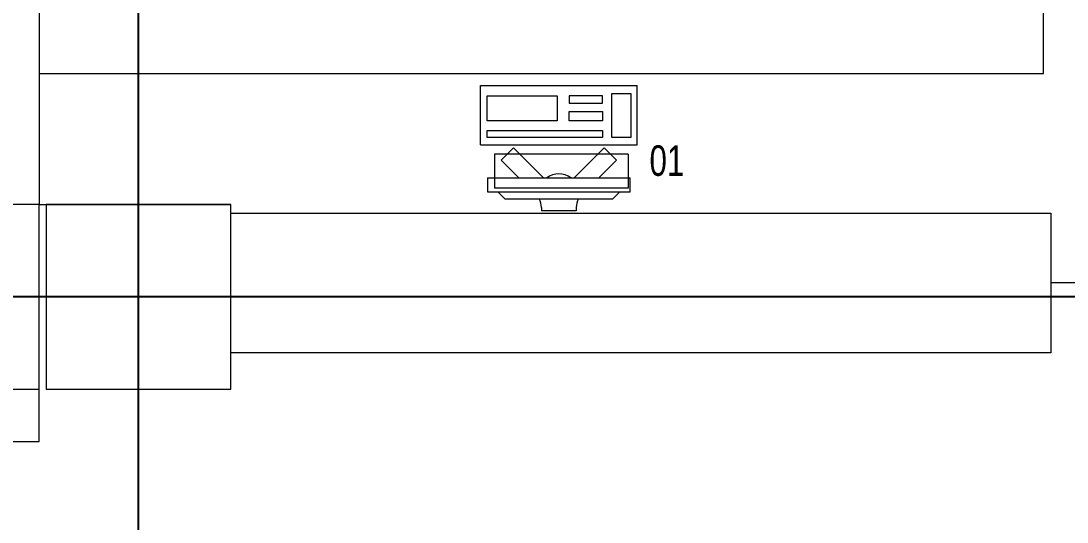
# Model space of a CAD drawing. Header units: metres. Extents: x -18745 to 220762, y -1579758 to -1356048.
# Drawn here: x 115226 to 118226, y -1404933 to -1403497 of the extents above; entities that cross this region are included whole.
import ezdxf

# ---------------------------------------------------------------- set-up
doc = ezdxf.new("R2010")
doc.units = ezdxf.units.M
doc.layers.get('0').update_dxf_attribs({"lineweight": 0})
doc.layers.add('A-100 - Copy$0$axes', color=8, linetype='Continuous')
for name, color, linetype, lineweight in [('A-100 - Copy$0$Medical Equipment and Furniture', 8, 'Continuous', 0), ('A-100 - Copy$0$Structure', 8, 'Continuous', 9), ('A-100 - Copy$0$Walls', 8, 'Continuous', 0)]:
    doc.layers.add(name, color=color, linetype=linetype, lineweight=lineweight)
doc.styles.add('A-100 - Copy$0$X3G_ENTITY_257CFD', font='swisscl.ttf', dxfattribs={"height": 200})

# ---------------------------------------------------------------- blocks, each defined once
blk = doc.blocks.new('A-100 - Copy$0$ITCWLS1-P')
for p, q in [((-0.2651, 0.43, 0), (-0.3051, 0.43, 0)), ((-0.3051, 0.43, 0), (-0.3051, 0.02, 0)), ((-0.2651, 0.43, 0), (-0.2651, 0.02, 0)), ((-0.17, 0.45), (-0.17, 0)), ((-0.17, 0.45), (0, 0.45)), ((-0.1496, 0.4305), (-0.1291, 0.4305)), ((-0.1291, 0.4305), (-0.1291, 0.4089)), ((0, 0.45), (0, 0)), ((-0.3251, 0.38, 0), (-0.3051, 0.4, 0)), ((-0.197, 0.4094), (-0.295, 0.4094)), ((-0.295, 0.0264), (-0.295, 0.4094)), ((-0.197, 0.0264), (-0.197, 0.4094)), ((-0.3251, 0.38, 0), (-0.3251, 0.07, 0)), ((-0.3503, 0.275), (-0.3596, 0.275)), ((-0.3596, 0.175), (-0.3596, 0.275)), ((-0.3503, 0.175), (-0.3596, 0.175)), ((-0.3251, 0.07, 0), (-0.3051, 0.05, 0)), ((-0.3051, 0.02, 0), (-0.2651, 0.02, 0)), ((-0.197, 0.0264), (-0.295, 0.0264)), ((-0.17, 0), (0, 0))]:
    blk.add_line(p, q)
at = {"extrusion": (2.48281e-10, 3.18408e-10, -1)}
for p, q in [((-0.2651, 0.3395), (-0.2144, 0.3902)), ((-0.1791, 0.3548), (-0.2144, 0.3902)), ((-0.2651, 0.2688), (-0.1791, 0.3548))]:
    blk.add_line(p, q, dxfattribs=at)
at = {"extrusion": (2.48281e-10, -3.18408e-10, -1)}
for p, q in [((-0.2651, 0.1812), (-0.1791, 0.0952)), ((-0.2651, 0.1105), (-0.2144, 0.0598)), ((-0.1791, 0.0952), (-0.2144, 0.0598))]:
    blk.add_line(p, q, dxfattribs=at)
for points in [[(-0.1291, 0.4089), (-0.1291, 0.1), (-0.1496, 0.1), (-0.1496, 0.4305)], [(-0.1496, 0.1), (-0.1496, 0.1), (-0.1496, 0.1), (-0.1496, 0.1), (-0.1496, 0.1), (-0.1496, 0.1), (-0.1496, 0.1), (-0.1496, 0.1), (-0.1496, 0.1)], [(-0.1496, 0.1), (-0.1496, 0.1), (-0.1496, 0.1), (-0.1496, 0.1), (-0.1496, 0.1), (-0.1496, 0.1), (-0.1496, 0.1), (-0.1496, 0.1), (-0.1496, 0.1), (-0.1496, 0.1), (-0.1496, 0.1), (-0.1496, 0.1), (-0.1496, 0.1), (-0.1496, 0.1), (-0.1496, 0.1), (-0.1496, 0.1), (-0.1496, 0.1), (-0.1496, 0.1)], [(-0.1496, 0.1), (-0.1496, 0.1), (-0.1496, 0.1), (-0.1496, 0.1), (-0.1496, 0.1), (-0.1496, 0.1), (-0.1496, 0.1), (-0.1496, 0.1), (-0.1496, 0.1), (-0.1496, 0.1)], [(-0.1496, 0.1), (-0.1496, 0.1), (-0.1496, 0.1), (-0.1496, 0.1), (-0.1496, 0.1), (-0.1496, 0.1), (-0.1496, 0.1)], [(-0.1496, 0.1), (-0.1496, 0.1), (-0.1496, 0.1), (-0.1496, 0.1), (-0.1496, 0.1), (-0.1496, 0.1), (-0.1496, 0.1), (-0.1496, 0.1), (-0.1496, 0.1), (-0.1496, 0.1)], [(-0.1496, 0.1), (-0.1496, 0.1), (-0.1496, 0.1), (-0.1496, 0.1), (-0.1496, 0.1), (-0.1496, 0.1), (-0.1496, 0.1), (-0.1496, 0.1), (-0.1496, 0.1), (-0.1496, 0.1), (-0.1496, 0.1), (-0.1496, 0.1), (-0.1496, 0.1), (-0.1496, 0.1), (-0.1496, 0.1)], [(-0.1496, 0.1), (-0.1496, 0.1), (-0.1496, 0.1), (-0.1496, 0.1), (-0.1496, 0.1), (-0.1496, 0.1), (-0.1496, 0.1), (-0.1496, 0.1), (-0.1496, 0.1), (-0.1496, 0.1)], [(-0.1496, 0.1), (-0.1496, 0.1), (-0.1496, 0.1), (-0.1496, 0.1), (-0.1496, 0.1), (-0.1496, 0.1), (-0.1496, 0.1), (-0.1496, 0.1), (-0.1496, 0.1), (-0.1496, 0.1)], [(-0.1496, 0.1), (-0.1496, 0.1), (-0.1496, 0.1), (-0.1496, 0.1), (-0.1496, 0.1), (-0.1496, 0.1), (-0.1496, 0.1), (-0.1496, 0.1), (-0.1496, 0.1), (-0.1496, 0.1), (-0.1496, 0.1), (-0.1496, 0.1), (-0.1496, 0.1), (-0.1496, 0.1), (-0.1496, 0.1), (-0.1496, 0.1), (-0.1496, 0.1), (-0.1496, 0.1), (-0.1496, 0.1), (-0.1496, 0.1), (-0.1496, 0.1), (-0.1496, 0.1), (-0.1496, 0.1), (-0.1496, 0.1), (-0.1496, 0.1), (-0.1496, 0.1), (-0.1496, 0.1), (-0.1496, 0.1), (-0.1496, 0.1), (-0.1496, 0.1), (-0.1496, 0.1), (-0.1496, 0.1), (-0.1496, 0.1), (-0.1496, 0.1), (-0.1496, 0.1), (-0.1496, 0.1), (-0.1496, 0.1), (-0.1496, 0.1), (-0.1496, 0.1), (-0.1496, 0.1), (-0.1496, 0.1), (-0.1496, 0.1), (-0.1496, 0.1), (-0.1496, 0.1), (-0.1496, 0.1), (-0.1496, 0.1), (-0.1496, 0.1), (-0.1496, 0.1), (-0.1496, 0.1), (-0.1496, 0.1), (-0.1496, 0.1), (-0.1496, 0.1), (-0.1496, 0.1), (-0.1496, 0.1)], [(-0.1496, 0.1), (-0.1496, 0.1), (-0.1496, 0.1), (-0.1496, 0.1), (-0.1496, 0.1), (-0.1496, 0.1), (-0.1496, 0.1), (-0.1496, 0.1), (-0.1496, 0.1), (-0.1496, 0.1), (-0.1496, 0.1), (-0.1496, 0.1), (-0.1496, 0.1), (-0.1496, 0.1), (-0.1496, 0.1), (-0.1496, 0.1), (-0.1496, 0.1), (-0.1496, 0.1), (-0.1496, 0.1), (-0.1496, 0.1), (-0.1496, 0.1), (-0.1496, 0.1), (-0.1496, 0.1), (-0.1496, 0.1), (-0.1496, 0.1), (-0.1496, 0.1), (-0.1496, 0.1), (-0.1496, 0.1), (-0.1496, 0.1), (-0.1496, 0.1), (-0.1496, 0.1), (-0.1496, 0.1), (-0.1496, 0.1), (-0.1496, 0.1), (-0.1496, 0.1), (-0.1496, 0.1), (-0.1496, 0.1), (-0.1496, 0.1), (-0.1496, 0.1), (-0.1496, 0.1), (-0.1496, 0.1), (-0.1496, 0.1), (-0.1496, 0.1), (-0.1496, 0.1), (-0.1496, 0.1), (-0.1496, 0.1), (-0.1496, 0.1), (-0.1496, 0.1), (-0.1496, 0.1), (-0.1496, 0.1), (-0.1496, 0.1), (-0.1496, 0.1), (-0.1496, 0.1), (-0.1496, 0.1), (-0.1496, 0.1), (-0.1496, 0.1), (-0.1496, 0.1), (-0.1496, 0.1), (-0.1496, 0.1), (-0.1496, 0.1), (-0.1496, 0.1), (-0.1496, 0.1), (-0.1496, 0.1), (-0.1496, 0.1), (-0.1496, 0.1), (-0.1496, 0.1), (-0.1496, 0.1), (-0.1496, 0.1), (-0.1496, 0.1), (-0.1496, 0.1), (-0.1496, 0.1), (-0.1496, 0.1), (-0.1496, 0.1), (-0.1496, 0.1), (-0.1496, 0.1), (-0.1496, 0.1), (-0.1496, 0.1), (-0.1496, 0.1), (-0.1496, 0.1), (-0.1496, 0.1), (-0.1496, 0.1), (-0.1496, 0.1), (-0.1496, 0.1), (-0.1496, 0.1), (-0.1496, 0.1), (-0.1496, 0.1), (-0.1496, 0.1), (-0.1496, 0.1), (-0.1496, 0.1)], [(-0.1496, 0.1), (-0.1496, 0.1), (-0.1496, 0.1), (-0.1496, 0.1), (-0.1496, 0.1), (-0.1496, 0.1), (-0.1496, 0.1), (-0.1496, 0.1), (-0.1496, 0.1), (-0.1496, 0.1), (-0.1496, 0.1), (-0.1496, 0.1)], [(-0.1496, 0.1), (-0.1496, 0.1), (-0.1496, 0.1), (-0.1496, 0.1), (-0.1496, 0.1), (-0.1496, 0.1), (-0.1496, 0.1)], [(-0.1496, 0.1), (-0.1496, 0.1), (-0.1496, 0.1), (-0.1496, 0.1), (-0.1496, 0.1), (-0.1496, 0.1), (-0.1496, 0.1), (-0.1496, 0.1), (-0.1496, 0.1), (-0.1496, 0.1), (-0.1496, 0.1), (-0.1496, 0.1), (-0.1496, 0.1), (-0.1496, 0.1), (-0.1496, 0.1), (-0.1496, 0.1), (-0.1496, 0.1)], [(-0.1496, 0.1), (-0.1496, 0.1), (-0.1496, 0.1), (-0.1496, 0.1), (-0.1496, 0.1), (-0.1496, 0.1), (-0.1496, 0.1), (-0.1496, 0.1), (-0.1496, 0.1), (-0.1496, 0.1), (-0.1496, 0.1), (-0.1496, 0.1), (-0.1496, 0.1), (-0.1496, 0.1), (-0.1496, 0.1), (-0.1496, 0.1), (-0.1496, 0.1), (-0.1496, 0.1), (-0.1496, 0.1), (-0.1496, 0.1), (-0.1496, 0.1), (-0.1496, 0.1), (-0.1496, 0.1), (-0.1496, 0.1), (-0.1496, 0.1), (-0.1496, 0.1), (-0.1496, 0.1), (-0.1496, 0.1), (-0.1496, 0.1), (-0.1496, 0.1), (-0.1496, 0.1), (-0.1496, 0.1), (-0.1496, 0.1), (-0.1496, 0.1), (-0.1496, 0.1), (-0.1496, 0.1), (-0.1496, 0.1), (-0.1496, 0.1), (-0.1496, 0.1), (-0.1496, 0.1), (-0.1496, 0.1), (-0.1496, 0.1), (-0.1496, 0.1), (-0.1496, 0.1), (-0.1496, 0.1), (-0.1496, 0.1), (-0.1496, 0.1), (-0.1496, 0.1), (-0.1496, 0.1), (-0.1496, 0.1), (-0.1496, 0.1), (-0.1496, 0.1), (-0.1496, 0.1), (-0.1496, 0.1), (-0.1496, 0.1), (-0.1496, 0.1), (-0.1496, 0.1), (-0.1496, 0.1), (-0.1496, 0.1), (-0.1496, 0.1), (-0.1496, 0.1), (-0.1496, 0.1), (-0.1496, 0.1), (-0.1496, 0.1), (-0.1496, 0.1), (-0.1496, 0.1), (-0.1496, 0.1), (-0.1496, 0.1), (-0.1496, 0.1), (-0.1496, 0.1), (-0.1496, 0.1), (-0.1496, 0.1), (-0.1496, 0.1), (-0.1496, 0.1), (-0.1496, 0.1), (-0.1496, 0.1), (-0.1496, 0.1), (-0.1496, 0.1), (-0.1496, 0.1), (-0.1496, 0.1), (-0.1496, 0.1), (-0.1496, 0.1), (-0.1496, 0.1), (-0.1496, 0.1), (-0.1496, 0.1), (-0.1496, 0.1), (-0.1496, 0.1), (-0.1496, 0.1), (-0.1496, 0.1), (-0.1496, 0.1), (-0.1496, 0.1), (-0.1496, 0.1), (-0.1496, 0.1), (-0.1496, 0.1), (-0.1496, 0.1), (-0.1496, 0.1), (-0.1496, 0.1), (-0.1496, 0.1), (-0.1496, 0.1), (-0.1496, 0.1), (-0.1496, 0.1), (-0.1496, 0.1), (-0.1496, 0.1), (-0.1496, 0.1), (-0.1496, 0.1), (-0.1496, 0.1), (-0.1496, 0.1), (-0.1496, 0.1), (-0.1496, 0.1), (-0.1496, 0.1), (-0.1496, 0.1)], [(-0.1496, 0.1), (-0.1496, 0.1), (-0.1496, 0.1), (-0.1496, 0.1), (-0.1496, 0.1), (-0.1496, 0.1), (-0.1496, 0.1), (-0.1496, 0.1)]]:
    blk.add_lwpolyline(points)
for points in [[(-0.1019, 0.4305), (-0.0304, 0.4305), (-0.0304, 0.2294), (-0.1019, 0.2294)], [(-0.1019, 0.1954), (-0.0747, 0.1954), (-0.0747, 0.1), (-0.1019, 0.1)], [(-0.0304, 0.1954), (-0.0508, 0.1954), (-0.0508, 0.1), (-0.0304, 0.1)], [(-0.1496, 0.1), (-0.1496, 0.1), (-0.1496, 0.1), (-0.1496, 0.1), (-0.1496, 0.1), (-0.1496, 0.1), (-0.1496, 0.1), (-0.1496, 0.1), (-0.1496, 0.1), (-0.1496, 0.1), (-0.1496, 0.1), (-0.1496, 0.1), (-0.1496, 0.1), (-0.1496, 0.1), (-0.1496, 0.1), (-0.1496, 0.1), (-0.1496, 0.1), (-0.1496, 0.1), (-0.1496, 0.1), (-0.1496, 0.1), (-0.1496, 0.1), (-0.1496, 0.1), (-0.1496, 0.1), (-0.1496, 0.1), (-0.1496, 0.1), (-0.1496, 0.1), (-0.1496, 0.1), (-0.1496, 0.1), (-0.1496, 0.1), (-0.1496, 0.1), (-0.1496, 0.1), (-0.1496, 0.1), (-0.1496, 0.1), (-0.1496, 0.1), (-0.1496, 0.1), (-0.1496, 0.1), (-0.1496, 0.1), (-0.1496, 0.1), (-0.1496, 0.1), (-0.1496, 0.1), (-0.1496, 0.1), (-0.1496, 0.1), (-0.1496, 0.1), (-0.1496, 0.1), (-0.1496, 0.1), (-0.1496, 0.1), (-0.1496, 0.1), (-0.1496, 0.1), (-0.1496, 0.1), (-0.1496, 0.1), (-0.1496, 0.1), (-0.1496, 0.1), (-0.1496, 0.1), (-0.1496, 0.1), (-0.1496, 0.1), (-0.1496, 0.1), (-0.1496, 0.1), (-0.1496, 0.1), (-0.1496, 0.1), (-0.1496, 0.1), (-0.1496, 0.1), (-0.1496, 0.1), (-0.1496, 0.1), (-0.1496, 0.1), (-0.1496, 0.1), (-0.1496, 0.1), (-0.1496, 0.1), (-0.1496, 0.1), (-0.1496, 0.1), (-0.1496, 0.1), (-0.1496, 0.1), (-0.1496, 0.1), (-0.1496, 0.1), (-0.1496, 0.1), (-0.1496, 0.1), (-0.1496, 0.1), (-0.1496, 0.1), (-0.1496, 0.1), (-0.1496, 0.1), (-0.1496, 0.1), (-0.1496, 0.1), (-0.1496, 0.1), (-0.1496, 0.1), (-0.1496, 0.1), (-0.1496, 0.1), (-0.1496, 0.1), (-0.1496, 0.1), (-0.1496, 0.1), (-0.1496, 0.1), (-0.1496, 0.1), (-0.1496, 0.1), (-0.1496, 0.1), (-0.1496, 0.1), (-0.1496, 0.1), (-0.1496, 0.1), (-0.1496, 0.1), (-0.1496, 0.1), (-0.1496, 0.1), (-0.1496, 0.1), (-0.1496, 0.1), (-0.1496, 0.1), (-0.1496, 0.1), (-0.1496, 0.1), (-0.1496, 0.1), (-0.1496, 0.1), (-0.1496, 0.1), (-0.1496, 0.1), (-0.1496, 0.1), (-0.1496, 0.1), (-0.1496, 0.1), (-0.1496, 0.1), (-0.1496, 0.1), (-0.1496, 0.1), (-0.1496, 0.1), (-0.1496, 0.1), (-0.1496, 0.1), (-0.1496, 0.1), (-0.1496, 0.1), (-0.1496, 0.1), (-0.1496, 0.1), (-0.1496, 0.1), (-0.1496, 0.1), (-0.1496, 0.1), (-0.1496, 0.1), (-0.1496, 0.1), (-0.1496, 0.1), (-0.1496, 0.1), (-0.1496, 0.1), (-0.1496, 0.1), (-0.1496, 0.1), (-0.1496, 0.1), (-0.1496, 0.1), (-0.1496, 0.1), (-0.1496, 0.1), (-0.1496, 0.1), (-0.1496, 0.1), (-0.1496, 0.1), (-0.1496, 0.1), (-0.1496, 0.1), (-0.1496, 0.1), (-0.1496, 0.1), (-0.1496, 0.1), (-0.1496, 0.1), (-0.1496, 0.1), (-0.1496, 0.1), (-0.1496, 0.1), (-0.1496, 0.1), (-0.1496, 0.1), (-0.1496, 0.1), (-0.1496, 0.1), (-0.1496, 0.1), (-0.1496, 0.1), (-0.1496, 0.1), (-0.1496, 0.1), (-0.1496, 0.1), (-0.1496, 0.1), (-0.1496, 0.1), (-0.1496, 0.1), (-0.1496, 0.1), (-0.1496, 0.1), (-0.1496, 0.1), (-0.1496, 0.1), (-0.1496, 0.1), (-0.1496, 0.1), (-0.1496, 0.1), (-0.1496, 0.1), (-0.1496, 0.1), (-0.1496, 0.1), (-0.1496, 0.1), (-0.1496, 0.1), (-0.1496, 0.1), (-0.1496, 0.1), (-0.1496, 0.1), (-0.1496, 0.1), (-0.1496, 0.1), (-0.1496, 0.1), (-0.1496, 0.1), (-0.1496, 0.1), (-0.1496, 0.1), (-0.1496, 0.1), (-0.1496, 0.1), (-0.1496, 0.1), (-0.1496, 0.1), (-0.1496, 0.1), (-0.1496, 0.1), (-0.1496, 0.1), (-0.1496, 0.1), (-0.1496, 0.1), (-0.1496, 0.1), (-0.1496, 0.1), (-0.1496, 0.1), (-0.1496, 0.1), (-0.1496, 0.1), (-0.1496, 0.1), (-0.1496, 0.1), (-0.1496, 0.1), (-0.1496, 0.1), (-0.1496, 0.1), (-0.1496, 0.1), (-0.1496, 0.1), (-0.1496, 0.1), (-0.1496, 0.1), (-0.1496, 0.1), (-0.1496, 0.1), (-0.1496, 0.1), (-0.1496, 0.1), (-0.1496, 0.1), (-0.1496, 0.1), (-0.1496, 0.1), (-0.1496, 0.1), (-0.1496, 0.1), (-0.1496, 0.1), (-0.1496, 0.1), (-0.1496, 0.1), (-0.1496, 0.1), (-0.1496, 0.1), (-0.1496, 0.1), (-0.1496, 0.1), (-0.1496, 0.1), (-0.1496, 0.1), (-0.1496, 0.1), (-0.1496, 0.1), (-0.1496, 0.1), (-0.1496, 0.1), (-0.1496, 0.1), (-0.1496, 0.1), (-0.1496, 0.1), (-0.1496, 0.1), (-0.1496, 0.1), (-0.1496, 0.1), (-0.1496, 0.1), (-0.1496, 0.1), (-0.1496, 0.1), (-0.1496, 0.1), (-0.1496, 0.1), (-0.1496, 0.1), (-0.1496, 0.1), (-0.1496, 0.1), (-0.1496, 0.1), (-0.1496, 0.1), (-0.1496, 0.1), (-0.1496, 0.1), (-0.1496, 0.1), (-0.1496, 0.1), (-0.1496, 0.1), (-0.1496, 0.1), (-0.1496, 0.1), (-0.1496, 0.1), (-0.1496, 0.1), (-0.1496, 0.1), (-0.1496, 0.1), (-0.1496, 0.1), (-0.1496, 0.1), (-0.1496, 0.1), (-0.1496, 0.1), (-0.1496, 0.1), (-0.1496, 0.1), (-0.1496, 0.1), (-0.1496, 0.1), (-0.1496, 0.1), (-0.1496, 0.1), (-0.1496, 0.1), (-0.1496, 0.1), (-0.1496, 0.1), (-0.1496, 0.1), (-0.1496, 0.1), (-0.1496, 0.1), (-0.1496, 0.1), (-0.1496, 0.1), (-0.1496, 0.1), (-0.1496, 0.1), (-0.1496, 0.1), (-0.1496, 0.1), (-0.1496, 0.1), (-0.1496, 0.1), (-0.1496, 0.1), (-0.1496, 0.1)], [(-0.1496, 0.1), (-0.1496, 0.1), (-0.1496, 0.1), (-0.1496, 0.1), (-0.1496, 0.1), (-0.1496, 0.1), (-0.1496, 0.1), (-0.1496, 0.1), (-0.1496, 0.1), (-0.1496, 0.1), (-0.1496, 0.1), (-0.1496, 0.1), (-0.1496, 0.1), (-0.1496, 0.1), (-0.1496, 0.1), (-0.1496, 0.1), (-0.1496, 0.1), (-0.1496, 0.1), (-0.1496, 0.1), (-0.1496, 0.1), (-0.1496, 0.1), (-0.1496, 0.1), (-0.1496, 0.1), (-0.1496, 0.1), (-0.1496, 0.1), (-0.1496, 0.1), (-0.1496, 0.1), (-0.1496, 0.1), (-0.1496, 0.1), (-0.1496, 0.1), (-0.1496, 0.1), (-0.1496, 0.1), (-0.1496, 0.1), (-0.1496, 0.1), (-0.1496, 0.1), (-0.1496, 0.1), (-0.1496, 0.1), (-0.1496, 0.1), (-0.1496, 0.1), (-0.1496, 0.1), (-0.1496, 0.1), (-0.1496, 0.1), (-0.1496, 0.1), (-0.1496, 0.1), (-0.1496, 0.1), (-0.1496, 0.1), (-0.1496, 0.1), (-0.1496, 0.1), (-0.1496, 0.1), (-0.1496, 0.1), (-0.1496, 0.1), (-0.1496, 0.1), (-0.1496, 0.1), (-0.1496, 0.1), (-0.1496, 0.1), (-0.1496, 0.1), (-0.1496, 0.1), (-0.1496, 0.1), (-0.1496, 0.1), (-0.1496, 0.1), (-0.1496, 0.1), (-0.1496, 0.1), (-0.1496, 0.1), (-0.1496, 0.1), (-0.1496, 0.1), (-0.1496, 0.1), (-0.1496, 0.1), (-0.1496, 0.1), (-0.1496, 0.1), (-0.1496, 0.1), (-0.1496, 0.1), (-0.1496, 0.1), (-0.1496, 0.1), (-0.1496, 0.1), (-0.1496, 0.1), (-0.1496, 0.1), (-0.1496, 0.1), (-0.1496, 0.1), (-0.1496, 0.1), (-0.1496, 0.1), (-0.1496, 0.1), (-0.1496, 0.1), (-0.1496, 0.1), (-0.1496, 0.1), (-0.1496, 0.1), (-0.1496, 0.1), (-0.1496, 0.1), (-0.1496, 0.1), (-0.1496, 0.1), (-0.1496, 0.1), (-0.1496, 0.1), (-0.1496, 0.1), (-0.1496, 0.1), (-0.1496, 0.1), (-0.1496, 0.1), (-0.1496, 0.1), (-0.1496, 0.1), (-0.1496, 0.1), (-0.1496, 0.1), (-0.1496, 0.1), (-0.1496, 0.1), (-0.1496, 0.1), (-0.1496, 0.1), (-0.1496, 0.1), (-0.1496, 0.1), (-0.1496, 0.1), (-0.1496, 0.1), (-0.1496, 0.1), (-0.1496, 0.1), (-0.1496, 0.1), (-0.1496, 0.1), (-0.1496, 0.1), (-0.1496, 0.1), (-0.1496, 0.1), (-0.1496, 0.1), (-0.1496, 0.1), (-0.1496, 0.1), (-0.1496, 0.1), (-0.1496, 0.1), (-0.1496, 0.1), (-0.1496, 0.1), (-0.1496, 0.1), (-0.1496, 0.1), (-0.1496, 0.1), (-0.1496, 0.1), (-0.1496, 0.1), (-0.1496, 0.1), (-0.1496, 0.1), (-0.1496, 0.1), (-0.1496, 0.1), (-0.1496, 0.1), (-0.1496, 0.1), (-0.1496, 0.1), (-0.1496, 0.1), (-0.1496, 0.1), (-0.1496, 0.1), (-0.1496, 0.1), (-0.1496, 0.1), (-0.1496, 0.1), (-0.1496, 0.1), (-0.1496, 0.1), (-0.1496, 0.1), (-0.1496, 0.1), (-0.1496, 0.1), (-0.1496, 0.1), (-0.1496, 0.1), (-0.1496, 0.1), (-0.1496, 0.1), (-0.1496, 0.1), (-0.1496, 0.1), (-0.1496, 0.1), (-0.1496, 0.1), (-0.1496, 0.1), (-0.1496, 0.1), (-0.1496, 0.1), (-0.1496, 0.1), (-0.1496, 0.1), (-0.1496, 0.1), (-0.1496, 0.1), (-0.1496, 0.1), (-0.1496, 0.1), (-0.1496, 0.1), (-0.1496, 0.1), (-0.1496, 0.1), (-0.1496, 0.1), (-0.1496, 0.1), (-0.1496, 0.1), (-0.1496, 0.1), (-0.1496, 0.1), (-0.1496, 0.1), (-0.1496, 0.1), (-0.1496, 0.1), (-0.1496, 0.1), (-0.1496, 0.1), (-0.1496, 0.1), (-0.1496, 0.1), (-0.1496, 0.1), (-0.1496, 0.1), (-0.1496, 0.1), (-0.1496, 0.1), (-0.1496, 0.1), (-0.1496, 0.1), (-0.1496, 0.1), (-0.1496, 0.1), (-0.1496, 0.1), (-0.1496, 0.1), (-0.1496, 0.1), (-0.1496, 0.1), (-0.1496, 0.1), (-0.1496, 0.1), (-0.1496, 0.1), (-0.1496, 0.1), (-0.1496, 0.1), (-0.1496, 0.1), (-0.1496, 0.1), (-0.1496, 0.1), (-0.1496, 0.1), (-0.1496, 0.1), (-0.1496, 0.1), (-0.1496, 0.1), (-0.1496, 0.1), (-0.1496, 0.1), (-0.1496, 0.1), (-0.1496, 0.1), (-0.1496, 0.1), (-0.1496, 0.1), (-0.1496, 0.1), (-0.1496, 0.1), (-0.1496, 0.1), (-0.1496, 0.1), (-0.1496, 0.1), (-0.1496, 0.1), (-0.1496, 0.1), (-0.1496, 0.1)], [(-0.1496, 0.1), (-0.1496, 0.1), (-0.1496, 0.1), (-0.1496, 0.1), (-0.1496, 0.1), (-0.1496, 0.1), (-0.1496, 0.1), (-0.1496, 0.1), (-0.1496, 0.1), (-0.1496, 0.1), (-0.1496, 0.1), (-0.1496, 0.1), (-0.1496, 0.1), (-0.1496, 0.1), (-0.1496, 0.1), (-0.1496, 0.1), (-0.1496, 0.1), (-0.1496, 0.1), (-0.1496, 0.1), (-0.1496, 0.1), (-0.1496, 0.1), (-0.1496, 0.1), (-0.1496, 0.1), (-0.1496, 0.1), (-0.1496, 0.1), (-0.1496, 0.1), (-0.1496, 0.1), (-0.1496, 0.1), (-0.1496, 0.1), (-0.1496, 0.1), (-0.1496, 0.1), (-0.1496, 0.1), (-0.1496, 0.1), (-0.1496, 0.1), (-0.1496, 0.1), (-0.1496, 0.1), (-0.1496, 0.1), (-0.1496, 0.1), (-0.1496, 0.1), (-0.1496, 0.1), (-0.1496, 0.1), (-0.1496, 0.1), (-0.1496, 0.1), (-0.1496, 0.1), (-0.1496, 0.1), (-0.1496, 0.1), (-0.1496, 0.1), (-0.1496, 0.1), (-0.1496, 0.1), (-0.1496, 0.1), (-0.1496, 0.1), (-0.1496, 0.1), (-0.1496, 0.1), (-0.1496, 0.1), (-0.1496, 0.1), (-0.1496, 0.1), (-0.1496, 0.1), (-0.1496, 0.1), (-0.1496, 0.1), (-0.1496, 0.1), (-0.1496, 0.1), (-0.1496, 0.1), (-0.1496, 0.1), (-0.1496, 0.1), (-0.1496, 0.1), (-0.1496, 0.1), (-0.1496, 0.1), (-0.1496, 0.1), (-0.1496, 0.1), (-0.1496, 0.1), (-0.1496, 0.1), (-0.1496, 0.1), (-0.1496, 0.1), (-0.1496, 0.1), (-0.1496, 0.1), (-0.1496, 0.1), (-0.1496, 0.1), (-0.1496, 0.1), (-0.1496, 0.1), (-0.1496, 0.1), (-0.1496, 0.1), (-0.1496, 0.1), (-0.1496, 0.1), (-0.1496, 0.1), (-0.1496, 0.1), (-0.1496, 0.1), (-0.1496, 0.1), (-0.1496, 0.1), (-0.1496, 0.1), (-0.1496, 0.1), (-0.1496, 0.1), (-0.1496, 0.1), (-0.1496, 0.1), (-0.1496, 0.1), (-0.1496, 0.1), (-0.1496, 0.1), (-0.1496, 0.1), (-0.1496, 0.1), (-0.1496, 0.1), (-0.1496, 0.1), (-0.1496, 0.1), (-0.1496, 0.1), (-0.1496, 0.1), (-0.1496, 0.1), (-0.1496, 0.1), (-0.1496, 0.1), (-0.1496, 0.1), (-0.1496, 0.1), (-0.1496, 0.1), (-0.1496, 0.1), (-0.1496, 0.1), (-0.1496, 0.1), (-0.1496, 0.1), (-0.1496, 0.1), (-0.1496, 0.1), (-0.1496, 0.1), (-0.1496, 0.1), (-0.1496, 0.1), (-0.1496, 0.1), (-0.1496, 0.1), (-0.1496, 0.1), (-0.1496, 0.1), (-0.1496, 0.1), (-0.1496, 0.1), (-0.1496, 0.1), (-0.1496, 0.1), (-0.1496, 0.1), (-0.1496, 0.1), (-0.1496, 0.1), (-0.1496, 0.1), (-0.1496, 0.1), (-0.1496, 0.1), (-0.1496, 0.1), (-0.1496, 0.1), (-0.1496, 0.1), (-0.1496, 0.1), (-0.1496, 0.1), (-0.1496, 0.1), (-0.1496, 0.1), (-0.1496, 0.1), (-0.1496, 0.1), (-0.1496, 0.1), (-0.1496, 0.1), (-0.1496, 0.1), (-0.1496, 0.1), (-0.1496, 0.1), (-0.1496, 0.1), (-0.1496, 0.1), (-0.1496, 0.1), (-0.1496, 0.1), (-0.1496, 0.1), (-0.1496, 0.1), (-0.1496, 0.1), (-0.1496, 0.1), (-0.1496, 0.1), (-0.1496, 0.1), (-0.1496, 0.1), (-0.1496, 0.1), (-0.1496, 0.1), (-0.1496, 0.1), (-0.1496, 0.1), (-0.1496, 0.1), (-0.1496, 0.1), (-0.1496, 0.1), (-0.1496, 0.1), (-0.1496, 0.1), (-0.1496, 0.1), (-0.1496, 0.1), (-0.1496, 0.1), (-0.1496, 0.1), (-0.1496, 0.1), (-0.1496, 0.1), (-0.1496, 0.1), (-0.1496, 0.1), (-0.1496, 0.1), (-0.1496, 0.1), (-0.1496, 0.1), (-0.1496, 0.1), (-0.1496, 0.1), (-0.1496, 0.1), (-0.1496, 0.1), (-0.1496, 0.1), (-0.1496, 0.1), (-0.1496, 0.1), (-0.1496, 0.1), (-0.1496, 0.1), (-0.1496, 0.1), (-0.1496, 0.1), (-0.1496, 0.1), (-0.1496, 0.1), (-0.1496, 0.1), (-0.1496, 0.1), (-0.1496, 0.1), (-0.1496, 0.1), (-0.1496, 0.1), (-0.1496, 0.1), (-0.1496, 0.1), (-0.1496, 0.1), (-0.1496, 0.1), (-0.1496, 0.1), (-0.1496, 0.1), (-0.1496, 0.1), (-0.1496, 0.1), (-0.1496, 0.1), (-0.1496, 0.1), (-0.1496, 0.1), (-0.1496, 0.1), (-0.1496, 0.1), (-0.1496, 0.1), (-0.1496, 0.1), (-0.1496, 0.1), (-0.1496, 0.1), (-0.1496, 0.1), (-0.1496, 0.1), (-0.1496, 0.1), (-0.1496, 0.1), (-0.1496, 0.1), (-0.1496, 0.1), (-0.1496, 0.1)], [(-0.1496, 0.0727), (-0.0236, 0.0727), (-0.0236, 0.0182), (-0.1496, 0.0182)]]:
    blk.add_lwpolyline(points, close=True)
for centre, radius, start, end in [((-0.3503, 0.325), 0.05, 270, 300.3093), ((-0.3089, 0.225), 0.0556, 321.9431, 38.0569), ((-0.3503, 0.125), 0.05, 59.6907, 90)]:
    blk.add_arc(centre, radius, start, end)
blk = doc.blocks.new('A-100 - Copy')
at = {"layer": 'A-100 - Copy$0$axes'}
for p, q in [((115563.3, -1477297.4, 0), (115563.3, -1366771.9, 0)), ((115563.3, -1477297.4, 0), (115563.3, -1366771.9, 0)), ((178940.3, -1404287.7, 2.4), (95748.8, -1404287.7, 2.4))]:
    blk.add_line(p, q, dxfattribs=at)
at = {"layer": 'A-100 - Copy$0$Medical Equipment and Furniture'}
for p, q in [((118158.6, -1403647.7, 0), (118158.6, -1401473, 0)), ((115278.3, -1403647.7, 2.4), (115278.3, -1404022.7, 2.4)), ((115278.3, -1403647.7, 2.4), (118158.6, -1403647.7, 0)), ((115278.3, -1404022.7, 2.4), (115828.3, -1404022.7, 2.4)), ((115828.3, -1404447.7, 2.4), (115828.3, -1404022.7, 2.4)), ((115828.3, -1404047.7, 2.4), (118179.4, -1404047.7, 2.4)), ((118179.4, -1404047.7, 2.4), (118179.4, -1404447.7, 2.4)), ((118758.6, -1404247.7, 0), (118179.4, -1404247.7, 2.4)), ((118179.4, -1404447.7, 2.4), (115828.3, -1404447.7, 2.4))]:
    blk.add_line(p, q, dxfattribs=at)
at = {"layer": 'A-100 - Copy$0$Structure', "elevation": 2.4}
for points in [[(114748.3, -1404552.7), (115278.3, -1404552.7), (115278.3, -1404022.7), (114748.3, -1404022.7)], [(115298.3, -1404552.7), (115828.3, -1404552.7), (115828.3, -1404022.7), (115298.3, -1404022.7)]]:
    blk.add_lwpolyline(points, close=True, dxfattribs=at)
at = {"layer": 'A-100 - Copy$0$Walls'}
for p, q in [((115278.3, -1397352.7, 2.4), (115278.3, -1404022.7, -3.1)), ((115278.3, -1404702.7, 2.4), (115278.3, -1404552.7, 2.4)), ((115053.3, -1404702.7, 2.4), (115278.3, -1404702.7, 2.4))]:
    blk.add_line(p, q, dxfattribs=at)
at = {"layer": 'A-100 - Copy$0$Medical Equipment and Furniture', "extrusion": (-2.34751e-05, -2.20203e-06, 1), "xscale": 1000.000000000003, "yscale": 1000.000000000003, "zscale": 1000.000000000003, "rotation": 89.99858923334607}
blk.add_blockref('A-100 - Copy$0$ITCWLS1-P', (116993.6, -1403681.4, 2.7), dxfattribs=at)
at = {"layer": 'A-100 - Copy$0$Medical Equipment and Furniture', "insert": (117078.5, -1403853.3, 2.4), "char_height": 87.47, "attachment_point": 2, "style": 'A-100 - Copy$0$X3G_ENTITY_257CFD'}
blk.add_mtext('01', dxfattribs=at)

msp = doc.modelspace()

# ---------------------------------------------------------------- block references
msp.add_blockref('A-100 - Copy', (0, 0))

doc.saveas('drawing.dxf')
